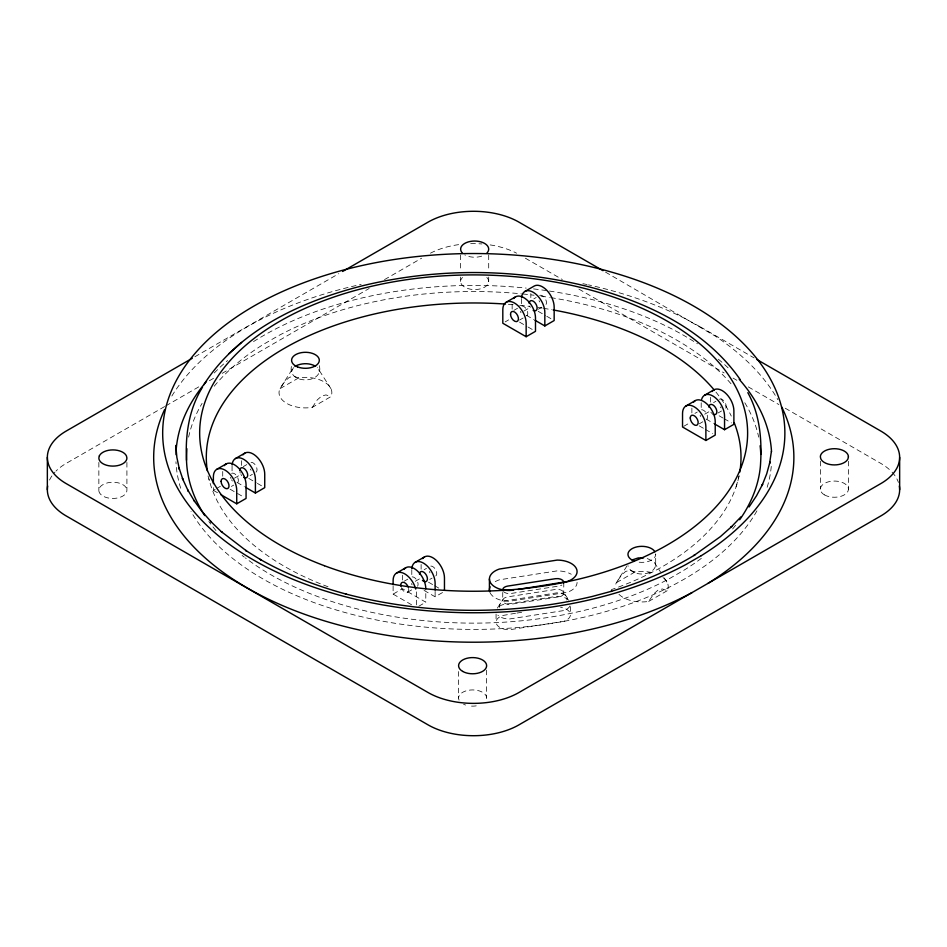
<?xml version="1.0" encoding="UTF-8"?>
<svg xmlns="http://www.w3.org/2000/svg" width="947" height="947" viewBox="0 0 947 947"><rect width="100%" height="100%" fill="white"/><g stroke="black" fill="none" stroke-linecap="round" stroke-linejoin="round"><path stroke-width="0.71" stroke-dasharray="4.74 3.55" d="M319.293 365.613C324.643 384.423 286.574 384.766 291.581 365.85M639.189 562.21A13.862 8.002 0 0 0 655.679 553.936L655.679 565.395C653.134 576.818 630.927 576.889 627.979 565.667M291.593 371.615L293.463 367.59M736.103 486.782L739.145 475.714M292.078 369.531L279.933 388.696A26.409 15.247 0 0 0 312.285 407.376L330.953 396.592A26.409 15.247 0 0 0 298.613 377.924L293.606 376.231L289.273 377.38L284.94 381.239L279.933 388.696L298.613 377.924M626.95 565.975L616.319 582.748A26.409 15.247 0 0 0 615.42 586.69M497.341 608.128L502.964 599.569M312.285 407.376L317.281 399.906L321.613 396.059L325.946 394.911L330.953 396.592M618.959 594.314A26.409 15.247 0 0 0 648.671 601.428L653.667 593.958L657.999 590.111L662.332 588.951L667.339 590.644A26.409 15.247 0 0 0 662.782 577.41M194.869 356.77L338.813 273.659M164.636 406.559L66.207 463.391A64.372 37.17 0 0 0 55.968 471.085M165.914 405.825L201.711 385.157M209.382 380.73L214.495 377.782M222.166 373.343L369.176 288.468M384.518 279.614L421.593 258.211M243.261 466.622L246.765 464.598M514.008 310.296L517.512 308.284M533.848 298.85L536.191 297.5M213.383 487.646L213.383 490.345L215.727 488.995M216.887 488.321L220.391 486.296M234.394 478.211L240.23 474.849M505.153 321.897L508.646 319.873M523.821 311.113L530.829 307.077M231.364 486.45L233.696 485.101M250.044 475.666L252.376 474.317M519.631 320.015L523.123 318.003M538.298 309.243L541.802 307.219M404.31 581.162L407.814 579.138M424.149 569.703L426.481 568.366M694.909 413.389L697.241 412.04M713.576 402.605L715.908 401.256M393.112 586.027L393.112 594.112L402.451 588.714L425.795 602.197L425.795 588.714M415.283 581.304L419.959 578.605M683.71 426.339L690.706 422.291M704.71 414.206L710.546 410.832M407.589 592.23L412.253 589.531M429.76 579.422L432.092 578.084M699.348 423.783L702.852 421.758M718.027 412.999L721.519 410.986M418.787 606.234L425.795 602.197M424.067 590.419L435.123 596.799L443.291 592.088M634.999 571.964L616.319 582.748L621.327 575.291L625.659 571.432L629.992 570.283L634.999 571.964A26.409 15.247 0 0 1 653.832 573.113M648.671 601.428L667.339 590.644M515.523 613.265L502.715 615.491A13.258 7.659 0 0 0 496.536 624.097A13.258 7.659 0 0 0 509.344 629.779L563.796 621.35A13.258 7.659 0 0 0 570.319 613.715A13.258 7.659 0 0 0 560.6 607.323M516.955 613.052L524.105 611.94M647.251 558.517L653.809 561.642L660.509 571.952M699.715 326.514L683.781 317.932A320.098 184.807 0 0 0 588.489 284.869M605.547 272.144L715.352 336.161A320.098 184.807 0 0 1 777.854 399.681M700.354 326.869L754.108 357.907M525.384 258.2L562.329 279.531M578.889 289.084L724.112 372.929M733.025 378.078L736.849 380.292M748.319 386.909L778.884 404.558M785.252 408.228L880.793 463.391A64.372 37.17 0 0 1 891.032 471.085M538.192 311.326L545.567 315.588M546.798 316.298L552.941 319.837M719.152 415.804L722.833 417.935M724.064 418.645L731.427 422.895M526.402 315.304L533.777 319.553M706.131 419.059L713.493 423.321M519.524 322.11L526.887 326.372M528.118 327.07L533.031 329.911M699.241 425.878L704.166 428.707M705.385 429.417L712.76 433.679M248.765 478.424L256.14 482.686M257.371 483.396L262.283 486.225M428.494 582.192L433.406 585.033M434.637 585.743L439.55 588.572M236.975 482.402L244.35 486.651M230.097 489.208L236.241 492.76M237.472 493.47L243.604 497.009M213.383 490.345L218.307 493.186M393.112 594.112L411.543 604.742M330.953 388.696L317.423 367.59M563.548 592.171A6.605 3.812 0 0 1 558.872 596.835L511.049 604.233A6.605 3.812 0 0 1 502.964 601.546A6.605 3.812 0 0 1 507.628 596.87L555.463 589.472A6.605 3.812 0 0 1 563.548 592.171L568.366 599.51M664.297 577.954L667.339 582.748M655.194 563.56L655.679 565.395M318.808 369.519L319.293 371.342M208.02 475.915L209.559 481.478M848.417 461.225L848.417 489.161M820.362 461.225L820.362 489.161M710.546 397.361L710.546 402.747M701.206 402.747L701.206 409.495M691.878 408.145L691.878 413.531M570.425 606.636L570.425 614.721M563.773 582.381L563.773 593.153M530.829 293.594L530.829 297.642M521.489 298.992L521.489 305.727M512.149 304.378L512.149 309.764M502.739 592.467L502.739 600.552M496.074 614.035L496.074 622.12M488.699 255.003L488.699 271.185M488.699 277.057L488.699 281.472M486.64 670.097L486.64 698.034M460.633 255.003L460.633 271.185M460.633 277.057L460.633 281.472M458.585 671.565L458.585 698.034M435.123 591.413L435.123 596.799M421.119 564.459L421.119 569.845M416.455 604.884L416.455 594.112A16.501 9.529 60 0 0 416.053 590.395M411.791 569.845L411.791 576.593M402.451 575.243L402.451 580.629M241.402 460.692L241.402 466.09M232.062 466.09L232.062 474.175M222.723 471.476L222.723 476.874M126.91 462.408L126.91 490.345A14.027 8.097 0 0 1 105.875 497.364A14.027 8.097 0 0 1 105.875 483.325A14.027 8.097 0 0 1 126.91 490.345M98.855 462.408L98.855 490.345M771.272 466.409A297.903 171.999 0 0 1 766.206 490.226M756.925 510.871A297.903 171.999 0 0 1 474.352 629.4A297.903 171.999 0 0 1 190.998 511.498M180.699 488.25A297.903 171.999 0 0 1 175.964 461.734M214.235 372.976A297.903 171.999 0 0 1 227.6 360.547M253.559 341.571A297.903 171.999 0 0 1 526.236 288.101M533.54 288.906A297.903 171.999 0 0 1 548.005 290.836M549.449 291.049A297.903 171.999 0 0 1 697.466 343.808M718.347 359.197A297.903 171.999 0 0 1 730.587 370.23M735.582 525.289A287.178 165.796 0 0 1 730.421 531.563M701.336 558.363A287.178 165.796 0 0 1 683.663 570.402L669.493 578.593A287.178 165.796 0 0 1 245.391 557.949M244.29 557.108A287.178 165.796 0 0 1 242.112 555.427M215.963 530.533A287.178 165.796 0 0 1 208.861 521.525M188.607 437.123A287.178 165.796 0 0 1 202.102 403.351M214.223 386.21A287.178 165.796 0 0 1 263.609 344.258L277.779 336.067A287.178 165.796 0 0 1 521.383 293.83M522.803 293.972A287.178 165.796 0 0 1 534.049 295.239M541.021 296.162A287.178 165.796 0 0 1 549.343 297.394M550.728 297.618A287.178 165.796 0 0 1 733.061 386.21M744.804 402.747A287.178 165.796 0 0 1 758.677 437.123M171.857 396.024A320.098 184.807 0 0 1 348.709 287.284M351.455 286.621A320.098 184.807 0 0 1 361.15 284.42M582.902 283.674A320.098 184.807 0 0 1 587.093 284.562M721.188 407.932A5.611 3.243 60 0 1 720.229 406.926M719.412 399.243A5.611 3.243 60 0 1 724.633 401.859A5.611 3.243 60 0 1 725.651 408.37M711.86 413.318A5.611 3.243 60 0 1 710.901 412.312M700.744 416.502A5.611 3.243 60 0 1 700.105 415.188M701.561 409.767A5.611 3.243 60 0 1 706.355 413.259A5.611 3.243 60 0 1 706.983 419.154M429.985 572.817A5.611 3.243 60 0 1 429.358 571.503M430.814 566.081A5.611 3.243 60 0 1 435.94 570.224A5.611 3.243 60 0 1 435.596 576.06M412.134 584.796A5.611 3.243 60 0 1 411.318 583.601M412.134 576.865A5.611 3.243 60 0 1 416.929 580.357A5.611 3.243 60 0 1 417.556 586.252M408.619 588.395A5.611 3.243 60 0 1 406.299 592.479A5.611 3.243 60 0 1 401.35 587.673M241.745 475.643A5.611 3.243 60 0 1 240.929 474.447M240.289 473.133A5.611 3.243 60 0 1 239.899 471.795M232.406 481.04A5.611 3.243 60 0 1 231.589 479.833M230.961 478.519A5.611 3.243 60 0 1 230.559 477.193M231.589 473.358A5.611 3.243 60 0 1 237.2 476.601A5.611 3.243 60 0 1 237.2 483.077M251.085 470.257A5.611 3.243 60 0 1 250.257 469.061M251.085 462.325A5.611 3.243 60 0 1 256.211 466.469A5.611 3.243 60 0 1 255.879 472.293M521.016 312.735A5.611 3.243 60 0 1 520.388 311.421M521.833 305.999A5.611 3.243 60 0 1 526.97 310.143A5.611 3.243 60 0 1 526.627 315.978M539.683 301.951A5.611 3.243 60 0 1 539.056 300.649M539.683 295.476A5.611 3.243 60 0 1 544.904 298.092A5.611 3.243 60 0 1 545.934 304.614M530.356 307.349A5.611 3.243 60 0 1 529.716 306.035M481.68 256.14A14.027 8.097 0 0 1 464.752 254.861M486.817 277.424A14.027 8.097 0 0 1 474.672 289.569A14.027 8.097 0 0 1 462.515 277.424M459.058 700.129A14.027 8.097 0 0 1 472.612 689.925A14.027 8.097 0 0 1 486.154 700.129M476.234 705.858A14.027 8.097 0 0 1 468.978 705.858M465.593 705.042A14.027 8.097 0 0 1 463.592 704.237M569.976 605.926A13.258 7.659 0 0 1 563.796 610.566L509.344 618.995A13.258 7.659 0 0 1 497.862 615.171M568.65 600.114A13.258 7.659 0 0 0 557.167 596.279L502.715 604.707A13.258 7.659 0 0 0 497.862 607.512M430.435 253.18A64.372 37.17 0 0 1 460.94 244.35M470.695 243.675A64.372 37.17 0 0 1 481.905 243.947M490.155 244.906A64.372 37.17 0 0 1 516.577 253.18M503.626 591.686A6.605 3.812 0 0 0 511.049 593.461L558.872 586.063A6.605 3.812 0 0 0 561.831 585.068M490.096 592.751A19.923 11.506 0 0 0 509.344 601.274L567.123 592.337A19.923 11.506 0 0 0 577.09 582.381M495.257 581.647A19.923 11.506 0 0 1 499.377 579.813L557.167 570.875A19.923 11.506 0 0 1 571.254 574.249M892.05 472.151A64.372 37.17 0 0 1 898.419 482.425M49.54 480.046A64.372 37.17 0 0 1 54.95 472.151M499.744 607.429A9.932 5.729 0 0 1 504.372 600.978L557.167 592.81A9.932 5.729 0 0 1 566.756 600.031M739.015 476.14A267.35 154.349 0 0 1 611.336 589.638M328.041 586.773A267.35 154.349 0 0 1 208.908 478.815M508.361 304.271A267.35 154.349 0 0 1 514.043 304.733M519.714 305.277A267.35 154.349 0 0 1 529.586 306.378M537.967 307.503A267.35 154.349 0 0 1 542.146 308.118M543.531 308.331A267.35 154.349 0 0 1 551.805 309.705M715.956 392.094A267.35 154.349 0 0 1 731.285 416.076M824.47 494.879A14.027 8.097 0 0 0 847.944 491.256A14.027 8.097 0 0 0 830.756 481.336A14.027 8.097 0 0 0 824.47 494.879"/><path stroke-width="1.42" d="M176.083 454.773L176.284 448.405A297.903 171.999 0 0 1 206.482 381.463M204.741 515.547A287.178 165.796 0 0 1 186.5 460.218L186.855 448.653M747.834 392.662C760.216 414.999 762.157 441.03 760.417 466.007A287.178 165.796 0 0 1 739.69 519.737M771.403 451.435L769.591 463.403L769.97 461.958L766.715 473.831L762.027 485.551L762.631 484.225L756.535 495.755L749.053 507M202.528 387.169C188.927 408.938 185.174 434.993 186.5 460.218M203.783 384.813C238.644 329.887 301.927 301.087 362.938 285.663L364.003 285.402C439.112 267.48 518.696 268.238 593.367 287.983C649.322 303.407 706.036 330.562 740.092 379.416M741.004 516.825L730.847 527.396L731.782 526.496L720.336 536.677L693.914 555.51L694.849 554.93C668.748 570.911 640.279 582.677 611.004 591.413L611.667 591.236L592.455 596.409C511.569 615.692 425.878 615.017 345.418 593.911L346.034 594.077C316.132 585.909 286.988 574.699 260.034 559.322L260.946 559.878L245.652 550.408L246.611 551.012L221.338 531.646L222.249 532.522L210.518 521.252L211.465 522.164L201.96 511.392L193.78 500.265M241.568 342.412L228.996 353.598M294.979 366.548L295.665 365.933C301.844 362.985 309.586 362.819 315.588 366.276M192.312 358.238L66.207 431.051A64.372 37.17 0 0 0 66.207 483.609L427.985 692.482A64.372 37.17 0 0 0 519.015 692.482L880.793 483.609A64.372 37.17 0 0 0 880.793 431.051L756.665 359.387M342.636 271.458L427.985 222.178A64.372 37.17 0 0 1 519.015 222.178L603.002 270.676M216.804 469.31L226.144 463.923M235.483 458.537L244.811 453.14M506.231 302.211L515.57 296.825M524.91 291.439L534.238 286.041A16.501 9.529 60 0 1 546.964 290.469A16.501 9.529 60 0 1 554.161 307.077L554.161 320.548L544.833 325.946L534.996 320.264M220.758 494.594L236.726 503.816L246.066 498.43L246.066 484.959A16.501 9.529 60 0 0 237.413 466.942A16.501 9.529 60 0 0 224.285 465.64M245.569 487.362L255.406 493.044L264.734 487.646L264.734 474.175A16.501 9.529 60 0 0 256.092 456.158A16.501 9.529 60 0 0 242.965 454.868M526.153 336.718L526.153 323.247A16.501 9.529 60 0 0 514.481 303.028A16.501 9.529 60 0 0 502.81 309.764L502.81 323.247L526.153 336.718L535.493 331.332L535.493 317.861A16.501 9.529 60 0 0 526.84 299.844A16.501 9.529 60 0 0 513.712 298.542M396.533 573.077L405.872 567.691M415.2 562.293L424.54 556.907M685.959 405.979L695.299 400.581M704.627 395.195L713.967 389.809M705.882 440.485L705.882 427.002A16.501 9.529 60 0 0 694.21 406.796A16.501 9.529 60 0 0 682.538 413.531L682.538 427.014L705.882 440.485L715.222 435.099L715.222 421.616A16.501 9.529 60 0 0 706.569 403.611A16.501 9.529 60 0 0 693.441 402.309M714.725 424.031L724.55 429.701L733.889 424.315L733.889 410.832A16.501 9.529 60 0 0 725.236 392.827A16.501 9.529 60 0 0 712.108 391.525M632.051 559.985L638.254 557.925L643.522 557.937M517.997 589.496L567.123 581.553A19.923 11.506 0 0 0 576.403 568.626A19.923 11.506 0 0 0 557.167 560.091L499.377 569.04A19.923 11.506 0 0 0 490.096 581.967A19.923 11.506 0 0 0 509.344 590.49L513.629 590.17M194.597 501.413L187.802 490.025L188.394 491.327L182.392 478.377L183.008 479.715L179.03 467.913L179.409 469.345L176.876 457.425L175.787 445.433M899.65 457.33L899.65 489.67M724.55 429.701L724.55 416.23A16.501 9.529 60 0 0 714.405 397.006A16.501 9.529 60 0 0 701.609 399.492M544.833 325.946L544.833 312.463A16.501 9.529 60 0 0 533.67 292.552A16.501 9.529 60 0 0 521.537 297.843M489.421 578.996L489.421 589.78M444.463 590.064L444.463 577.93A16.501 9.529 60 0 0 435.809 559.926A16.501 9.529 60 0 0 422.682 558.623M435.123 590.064L435.123 583.328A16.501 9.529 60 0 0 423.96 563.418A16.501 9.529 60 0 0 411.827 568.709M393.112 584.678L393.112 580.629A16.501 9.529 60 0 1 402.759 572.923A16.501 9.529 60 0 1 415.745 589.093M255.406 493.044L255.406 479.561A16.501 9.529 60 0 0 244.243 459.65A16.501 9.529 60 0 0 232.11 464.941M236.726 503.816L236.726 490.345A16.501 9.529 60 0 0 225.055 470.126A16.501 9.529 60 0 0 213.383 476.874L213.383 483.609M47.35 457.33L47.35 489.67M739.216 379.321A297.903 171.999 0 0 1 771.521 451.731M760.121 445.765A287.178 165.796 0 0 1 760.772 454.43M781.772 407.08A320.098 184.807 0 0 1 707.883 583.435M692.079 592.562A320.098 184.807 0 0 1 308.911 615.81A320.098 184.807 0 0 1 164.589 409.578M404.014 569.407A16.501 9.529 60 0 1 417.142 570.71A16.501 9.529 60 0 1 425.795 588.714M708.912 407.198A5.611 3.243 60 0 1 712.878 404.914A5.611 3.243 60 0 1 716.855 411.779A5.611 3.243 60 0 1 712.878 414.076M419.485 574.296A5.611 3.243 60 0 1 423.806 572.225A5.611 3.243 60 0 1 427.369 579.635A5.611 3.243 60 0 1 422.433 580.416M400.948 586.347A5.611 3.243 60 0 1 403.268 582.263A5.611 3.243 60 0 1 408.216 587.057M239.769 470.529A5.611 3.243 60 0 1 243.734 468.244A5.611 3.243 60 0 1 247.7 475.122A5.611 3.243 60 0 1 243.734 477.406M529.195 303.431A5.611 3.243 60 0 1 533.161 301.146A5.611 3.243 60 0 1 537.127 308.012A5.611 3.243 60 0 1 533.161 310.308M462.515 253.18A14.027 8.097 0 0 1 474.672 241.035A14.027 8.097 0 0 1 486.817 253.18M502.964 590.762A6.605 3.812 0 0 1 507.628 586.098L555.463 578.7A6.605 3.812 0 0 1 563.548 583.364M489.729 591.78A19.923 11.506 0 0 1 490.096 586.797M899.342 486.024A64.372 37.17 0 0 1 880.805 515.949L519.015 724.822A64.372 37.17 0 0 1 427.985 724.822L66.207 515.949A64.372 37.17 0 0 1 47.658 486.024M633.874 560.908A13.862 8.002 0 0 1 633.484 547.958A13.862 8.002 0 0 1 654.945 551.746M734.15 422.599A267.35 154.349 0 0 1 739.773 472.127M207.322 470.777A267.35 154.349 0 0 1 505.509 304.07M553.178 309.953A267.35 154.349 0 0 1 714.18 389.927M99.328 455.909L98.855 458.005A14.027 8.097 0 0 0 112.882 466.102A14.027 8.097 0 0 0 126.91 458.005L126.436 455.909A14.027 8.097 0 0 0 112.882 449.908A14.027 8.097 0 0 0 99.328 455.909M848.417 456.809L847.944 458.916A14.027 8.097 0 0 1 834.39 464.918A14.027 8.097 0 0 1 820.836 458.916L820.362 456.809A14.027 8.097 0 0 1 834.39 448.712A14.027 8.097 0 0 1 848.417 456.809M701.313 555.64L685.948 564.507A311.113 179.622 0 0 1 172.354 477.608A311.113 179.622 0 0 1 550.799 259.123A311.113 179.622 0 0 1 701.313 555.64M324.419 565.726A273.979 158.173 0 0 0 747.242 441.349A273.979 158.173 0 0 0 349.254 292.138A273.979 158.173 0 0 0 324.419 565.726M690.245 417.982A5.611 3.243 60 0 0 696.199 425.381A5.611 3.243 60 0 0 696.199 417.449A5.611 3.243 60 0 0 690.245 417.982M221.089 481.313A5.611 3.243 60 0 0 227.043 488.723A5.611 3.243 60 0 0 227.043 480.78A5.611 3.243 60 0 0 221.089 481.313M510.516 314.215A5.611 3.243 60 0 0 516.47 321.625A5.611 3.243 60 0 0 516.47 313.682A5.611 3.243 60 0 0 510.516 314.215M462.692 671.411A14.027 8.097 0 0 0 486.154 667.789A14.027 8.097 0 0 0 468.978 657.869A14.027 8.097 0 0 0 462.692 671.411M297.488 366.856A13.862 8.002 0 0 0 319.257 360.996A13.862 8.002 0 0 0 299.583 353.053A13.862 8.002 0 0 0 297.488 366.856"/></g></svg>
